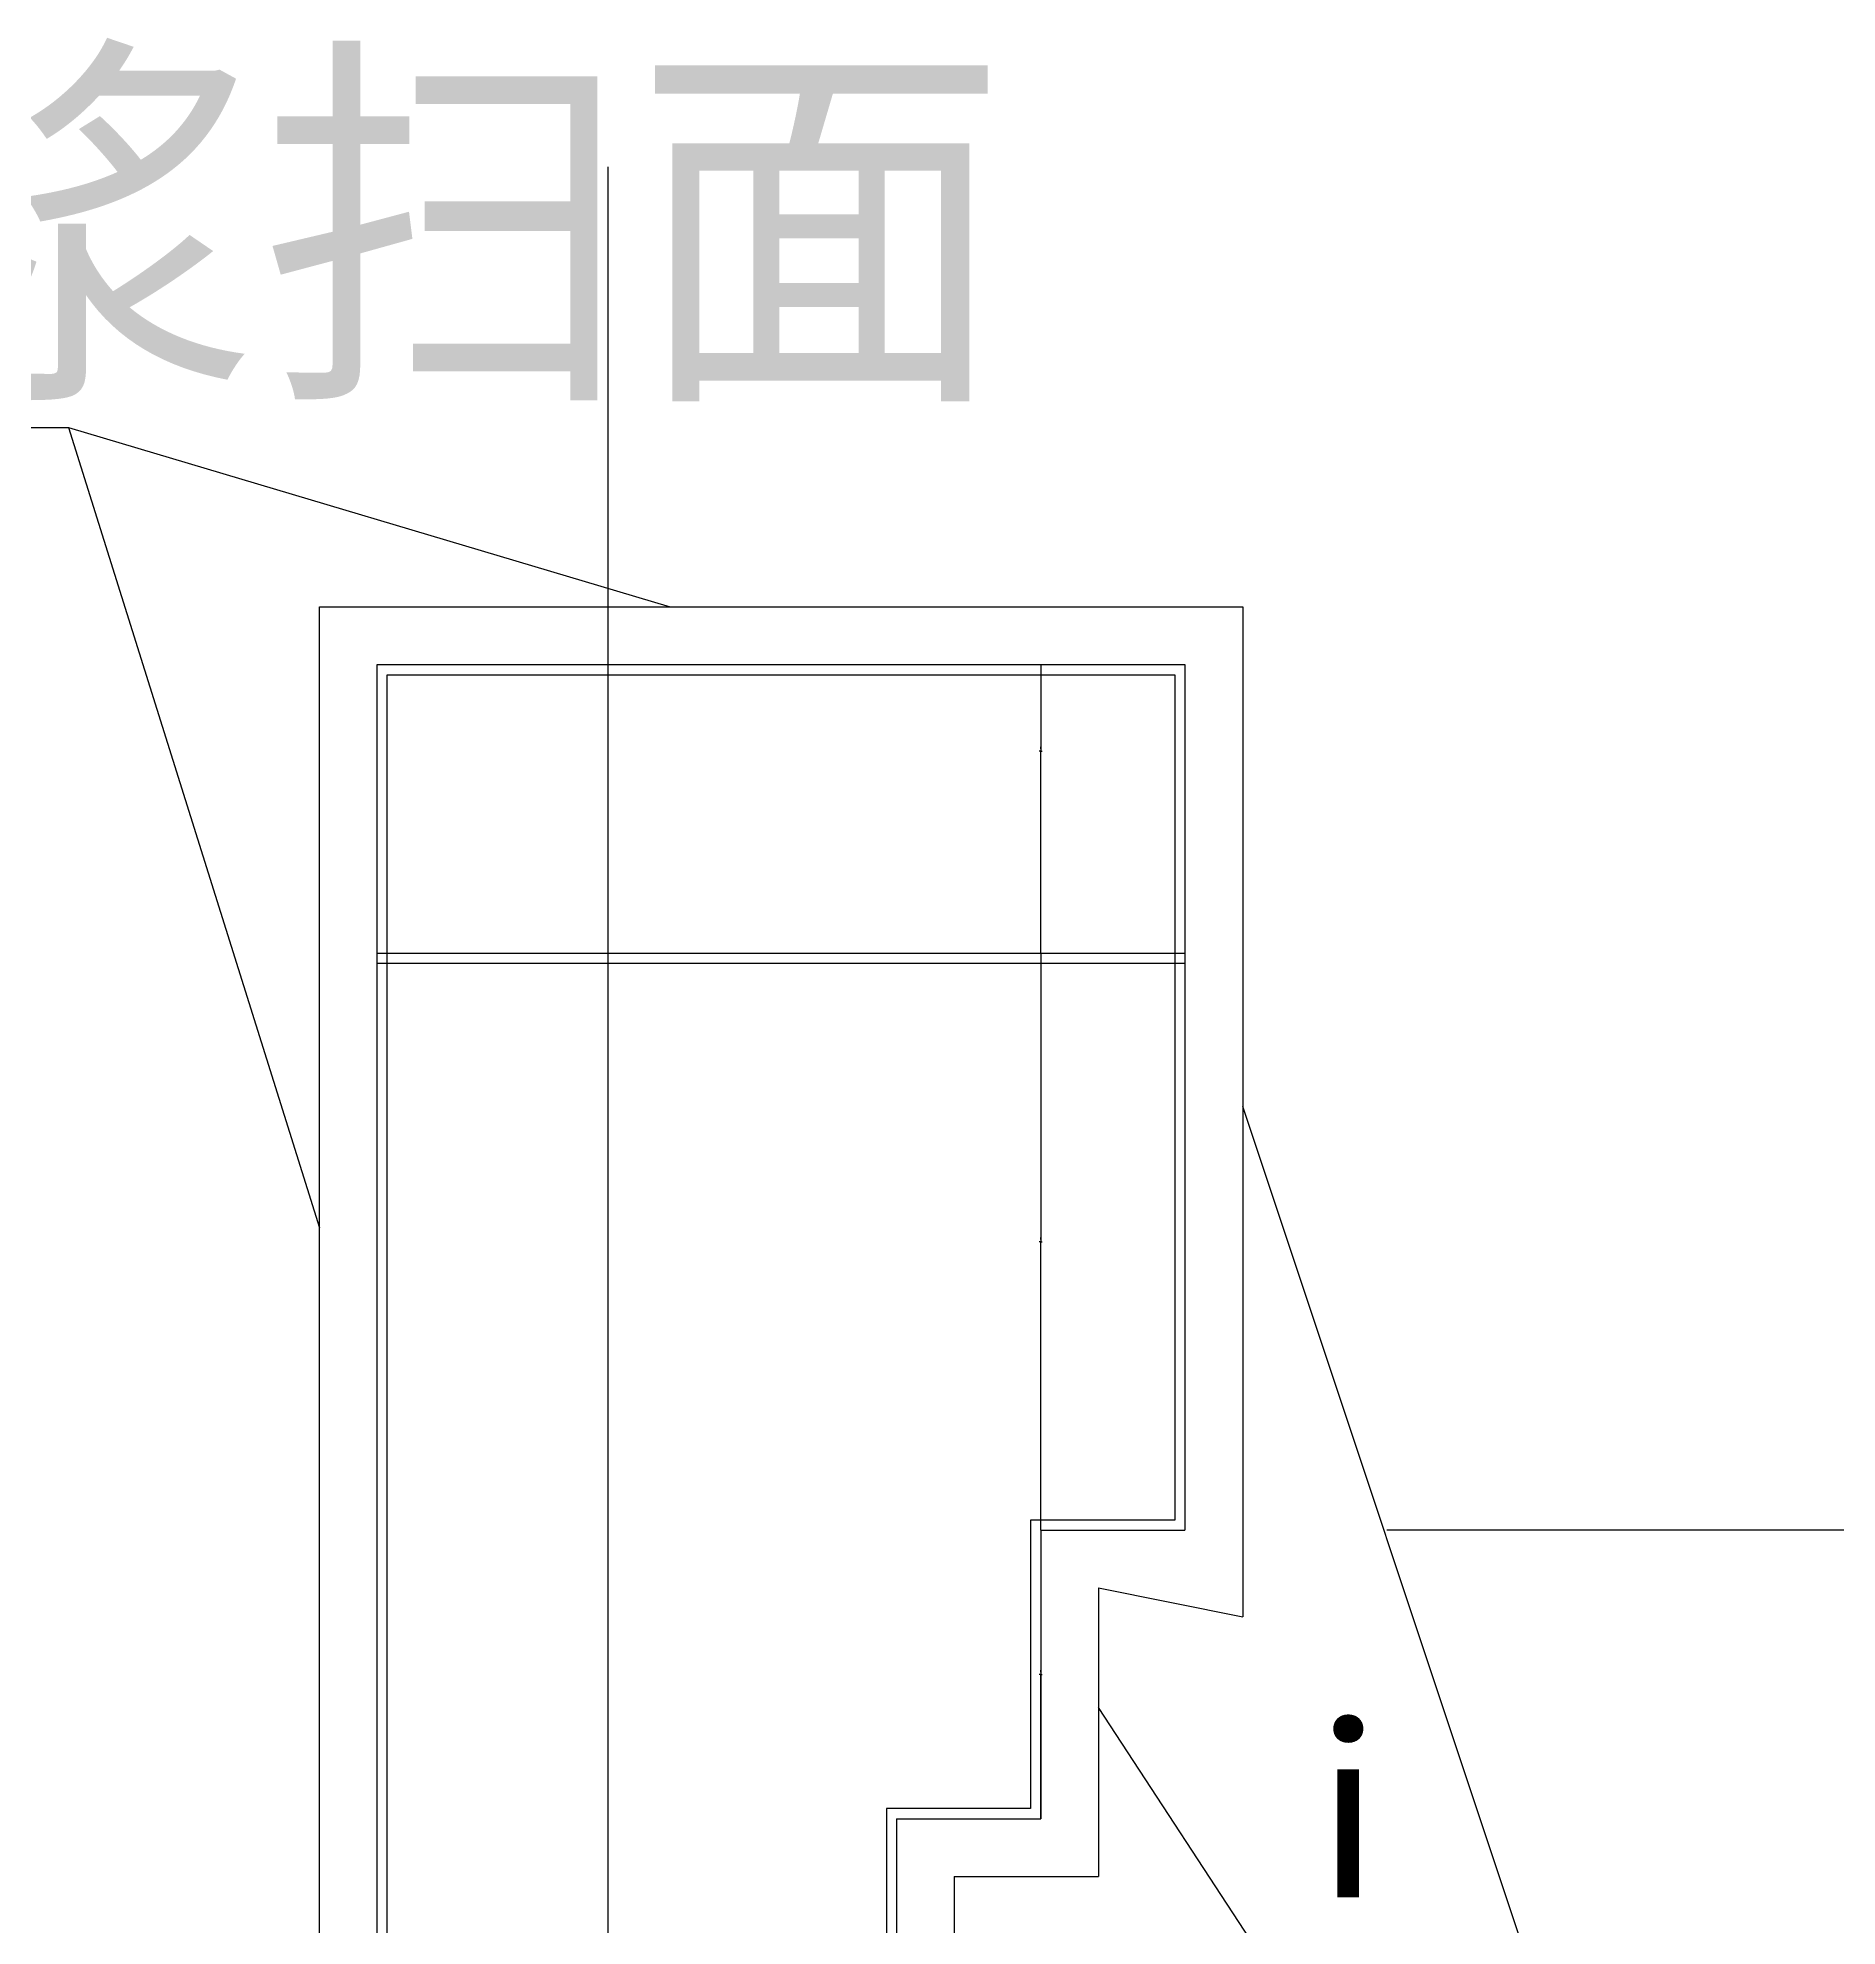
# Model space of a CAD drawing. Header units: metres. Extents: x -2526 to -682, y 1392 to 2667.
# Drawn here: x -2088 to -1464, y 2013 to 2667 of the extents above; entities that cross this region are included whole.
import ezdxf

# ---------------------------------------------------------------- set-up
doc = ezdxf.new("R2010")
doc.units = ezdxf.units.M
for name, color, linetype in [('DOTE', 1, 'Continuous'), ('PUB_DIM', 3, 'Continuous'), ('PUB_TEXT', 7, 'Continuous'), ('PUB_WALL', 255, 'Continuous'), ('S_SURFACE', 6, 'Continuous'), ('S_WALL', 255, 'Continuous')]:
    doc.layers.add(name, color=color, linetype=linetype)
doc.dimstyles.get("Standard").update_dxf_attribs({"dimtxt": 2.5, "dimasz": 2.5, "dimexe": 1.25, "dimexo": 0.625, "dimtad": 1, "dimcen": 2.5, "dimazin": 3, "dimtfac": 1, "dimtmove": 0, "dimatfit": 3})

# ---------------------------------------------------------------- blocks, each defined once
blk = doc.blocks.new('*D3')
for p, q in [((-1740, 2450), (-1740, 2420)), ((-1740.25, 2420), (-1740.5, 2420)), ((-1740, 2350), (-1740, 2420)), ((-1740, 2420), (-1740, 2420)), ((-1739.75, 2420), (-1739.5, 2420))]:
    blk.add_line(p, q)
at = {"layer": 'Defpoints'}
for p in [(-1740, 2450), (-1740, 2420), (-1740, 2350)]:
    blk.add_point(p, dxfattribs=at)
at = {"layer": 'PUB_DIM', "insert": (-1740, 2421.125), "char_height": 1, "attachment_point": 5}
blk.add_mtext('0', dxfattribs=at)
blk = doc.blocks.new('*D5')
for p, q in [((-1740, 2350), (-1740, 2250)), ((-1740.25, 2250), (-1740.5, 2250)), ((-1740, 2150), (-1740, 2250)), ((-1740, 2250), (-1740, 2250)), ((-1739.75, 2250), (-1739.5, 2250))]:
    blk.add_line(p, q)
at = {"layer": 'Defpoints'}
for p in [(-1740, 2350), (-1740, 2250), (-1740, 2150)]:
    blk.add_point(p, dxfattribs=at)
at = {"layer": 'PUB_DIM', "insert": (-1740, 2251.125), "char_height": 1, "attachment_point": 5}
blk.add_mtext('0', dxfattribs=at)
blk = doc.blocks.new('*D6')
for p, q in [((-1740, 2150), (-1740, 2100)), ((-1740.25, 2100), (-1740.5, 2100)), ((-1740, 2050), (-1740, 2100)), ((-1740, 2100), (-1740, 2100)), ((-1739.75, 2100), (-1739.5, 2100))]:
    blk.add_line(p, q)
at = {"layer": 'Defpoints'}
for p in [(-1740, 2150), (-1740, 2100), (-1740, 2050)]:
    blk.add_point(p, dxfattribs=at)
at = {"layer": 'PUB_DIM', "insert": (-1740, 2101.125), "char_height": 1, "attachment_point": 5}
blk.add_mtext('0', dxfattribs=at)

msp = doc.modelspace()

# ---------------------------------------------------------------- hatches: boundary and pattern name
at = {"layer": 'S_SURFACE'}
h = msp.add_hatch(dxfattribs=at)
h.set_pattern_fill('ANSI31', scale=500)
h.paths.add_polyline_path([(-1890, 1779.91), (-1869.84, 1706), (-1855.84, 1750), (-1793.5, 1750), (-1793.5, 2053.5), (-1743.5, 2053.5), (-1743.5, 2153.5), (-1693.5, 2153.5), (-1693.5, 2346.5), (-1890, 2346.5)])
h.paths.add_polyline_path([(-1890, 2346.5), (-1966.5, 2346.5), (-1966.5, 1750), (-1907.84, 1750), (-1893.84, 1794), (-1890, 1779.91)])

# ---------------------------------------------------------------- linework, layer by layer
at = {"layer": 'DOTE'}
msp.add_line((-1890, 2622.49), (-1890, 1472.49), dxfattribs=at)
at = {"layer": 'PUB_DIM'}
msp.add_line((-1379.88, 2150), (-1620, 2150), dxfattribs=at)
at = {"layer": 'PUB_WALL'}
for points in [[(-1966.5, 1750), (-1966.5, 2446.5), (-1693.5, 2446.5), (-1693.5, 2153.5), (-1743.5, 2153.5), (-1743.5, 2053.5), (-1793.5, 2053.5), (-1793.5, 1750)], [(-1970, 2346.5), (-1690, 2346.5)]]:
    msp.add_lwpolyline(points, dxfattribs=at)
at = {"layer": 'S_SURFACE'}
for p, q in [((-2439.49, 2532.15), (-2076.96, 2532.15)), ((-2076.96, 2532.15), (-1868.44, 2470)), ((-2076.96, 2532.15), (-1990, 2254.81)), ((-1990, 2470), (-1670, 2470)), ((-1990, 1750), (-1990, 2470)), ((-1670, 2470), (-1670, 2120)), ((-1476.37, 1716.23), (-1670, 2296.85)), ((-1720, 2130), (-1670, 2120)), ((-1720, 2130), (-1720, 2030)), ((-1476.37, 1716.23), (-1720, 2088.56)), ((-1770, 2030), (-1770, 1750)), ((-1770, 2030), (-1720, 2030))]:
    msp.add_line(p, q, dxfattribs=at)
at = {"layer": 'S_WALL'}
for p, q in [((-1970, 1750), (-1970, 2450)), ((-1970, 2450), (-1690, 2450)), ((-1690, 2450), (-1690, 2150)), ((-1970, 2350), (-1690, 2350)), ((-1740, 2150), (-1740, 2050)), ((-1740, 2150), (-1690, 2150)), ((-1790, 2050), (-1790, 1750)), ((-1790, 2050), (-1740, 2050))]:
    msp.add_line(p, q, dxfattribs=at)

# ---------------------------------------------------------------- texts
at = {"layer": 'PUB_TEXT'}
for s, height, p in [('纯水泥浆扫面', 100, (-2531.18, 2552.15)), ('i', 60, (-1653.81, 2022.74))]:
    msp.add_text(s, height=height, dxfattribs=at).set_placement(p)

# ---------------------------------------------------------------- dimensions: what is measured, and where the dimension line sits
at = {"layer": 'PUB_DIM'}
for base, p1, p2, picture, middle in [((-1740, 2420), (-1740, 2450), (-1740, 2350), '*D3', (-1740, 2421.125)), ((-1740, 2250), (-1740, 2350), (-1740, 2150), '*D5', (-1740, 2251.125)), ((-1740, 2100), (-1740, 2150), (-1740, 2050), '*D6', (-1740, 2101.125))]:
    dim = msp.add_linear_dim(base=base, p1=p1, p2=p2, dimstyle='Standard', dxfattribs=at)
    dim.commit()
    dim.dimension.update_dxf_attribs({"geometry": picture, "text_midpoint": middle})

doc.saveas('drawing.dxf')
